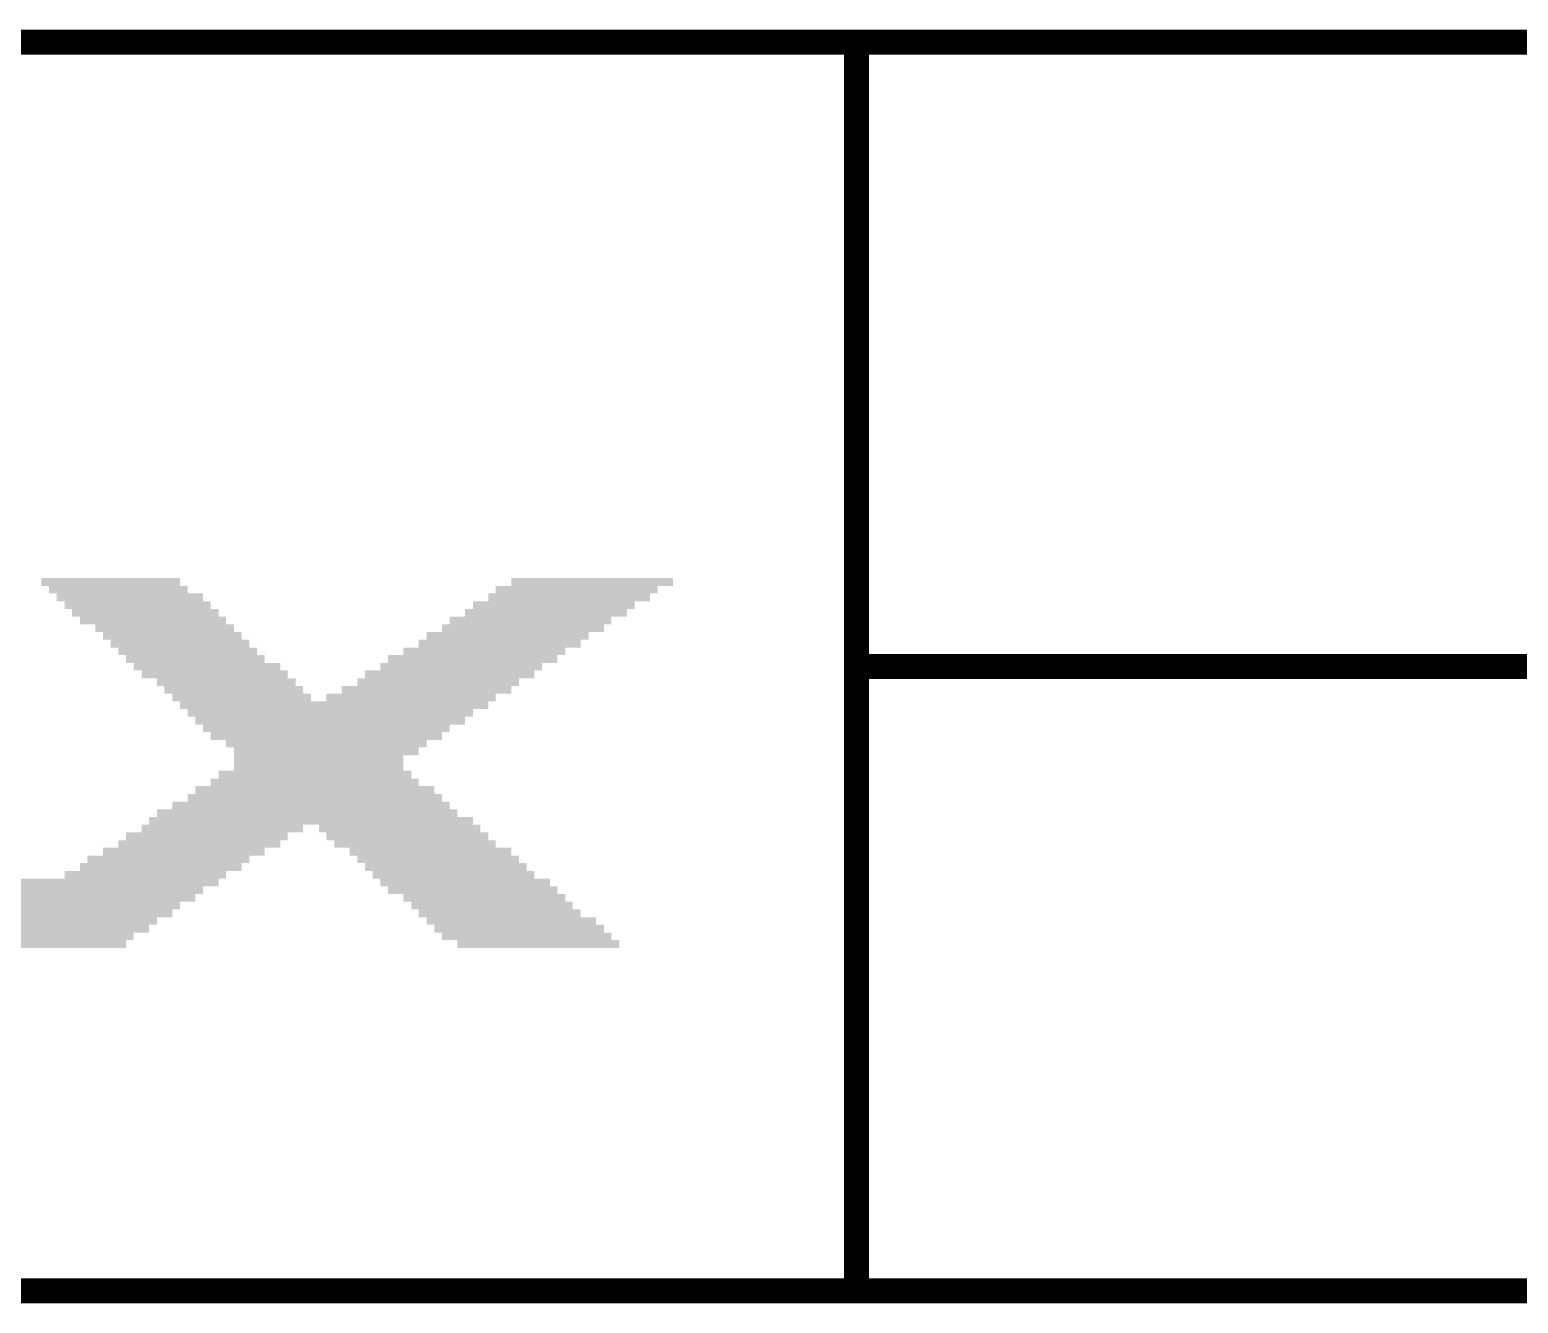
# Model space of a CAD drawing. Extents: x -0.1 to 57.1, y -0.1 to 42.5.
# Drawn here: x 17.433 to 21.606, y 38.965 to 42.535 of the extents above; entities that cross this region are included whole.
import ezdxf

# ---------------------------------------------------------------- set-up
doc = ezdxf.new("R2010")
doc.units = 0
doc.header["$MEASUREMENT"] = 0
doc.layers.get('0').update_dxf_attribs({"linetype": 'CONTINUOUS'})
doc.layers.add('02_ASSY1_GBR', color=7, linetype='CONTINUOUS')

# ---------------------------------------------------------------- blocks, each defined once
blk = doc.blocks.new('ROUND_6')
at = {"const_width": 0.035}
blk.add_lwpolyline([(-0.0175, 0, 1), (0.0175, 0, 1)], format="xyb", close=True, dxfattribs=at)

msp = doc.modelspace()

# ---------------------------------------------------------------- linework, layer by layer
at = {"layer": '02_ASSY1_GBR', "const_width": 0.07}
for points in [[(19.75, 42.5), (2.25, 42.5)], [(19.75, 42.5), (54.75, 42.5)], [(19.75, 42.5), (19.75, 39)], [(19.75, 40.75), (54.75, 40.75)], [(2.25, 39), (19.75, 39)], [(54.75, 39), (19.75, 39)]]:
    msp.add_lwpolyline(points, dxfattribs=at)
at = {"layer": '02_ASSY1_GBR'}
for points in [[(17.46502, 40.997946), (17.465054, 40.99798), (17.85398, 40.997946), (17.853946, 40.99798)], [(17.46502, 40.997926), (17.46502, 40.997946), (17.854, 40.997926), (17.85398, 40.997946)], [(17.46502, 40.976128), (17.46502, 40.997926), (17.85402, 40.976128), (17.854, 40.997926)], [(17.465054, 40.99798), (17.465074, 40.998), (17.853946, 40.99798), (17.465074, 40.998)], [(18.783, 40.976148), (18.783018, 40.997928), (19.23598, 40.976148), (19.236, 40.997928)], [(18.783018, 40.997928), (18.78302, 40.997946), (19.236, 40.997928), (19.235982, 40.997946)], [(18.78302, 40.997946), (18.783054, 40.99798), (19.235982, 40.997946), (19.235946, 40.99798)], [(18.783054, 40.99798), (18.783074, 40.998), (19.235946, 40.99798), (18.783074, 40.998)], [(17.46502, 40.976054), (17.46502, 40.976128), (17.854094, 40.976054), (17.85402, 40.976128)], [(17.465074, 40.976), (17.46502, 40.976054), (17.854148, 40.976), (17.854094, 40.976054)], [(17.485872, 40.97598), (17.485852, 40.976), (17.874946, 40.97598), (17.854148, 40.976)], [(17.485926, 40.975926), (17.485872, 40.97598), (17.875, 40.975926), (17.874946, 40.97598)], [(17.48598, 40.975872), (17.485926, 40.975926), (17.875002, 40.975872), (17.875, 40.975926)], [(17.486, 40.955128), (17.48598, 40.975872), (17.87502, 40.955128), (17.875002, 40.975872)], [(17.486, 40.955074), (17.486, 40.955128), (17.875074, 40.955074), (17.87502, 40.955128)], [(17.486054, 40.95502), (17.486, 40.955074), (17.875128, 40.95502), (17.875074, 40.955074)], [(17.507852, 40.955), (17.486054, 40.95502), (17.875148, 40.955), (17.875128, 40.95502)], [(17.507872, 40.95498), (17.507852, 40.955), (17.917946, 40.95498), (17.875148, 40.955)], [(17.507926, 40.954926), (17.507872, 40.95498), (17.918, 40.954926), (17.917946, 40.95498)], [(17.50798, 40.954872), (17.507926, 40.954926), (17.918002, 40.954872), (17.918, 40.954926)], [(17.508, 40.933128), (17.50798, 40.954872), (17.91802, 40.933128), (17.918002, 40.954872)], [(18.718, 40.933148), (18.718018, 40.954852), (19.17098, 40.933148), (19.171, 40.954852)], [(18.718018, 40.954852), (18.71802, 40.954946), (19.171, 40.954852), (19.171094, 40.954946)], [(18.71802, 40.954946), (18.718054, 40.95498), (19.171094, 40.954946), (19.171128, 40.95498)], [(18.718054, 40.95498), (18.718074, 40.955), (19.171128, 40.95498), (19.192926, 40.955)], [(18.718074, 40.955), (18.738872, 40.95502), (19.192926, 40.955), (19.192946, 40.95502)], [(18.738872, 40.95502), (18.738906, 40.955054), (19.192946, 40.95502), (19.19298, 40.955054)], [(18.738906, 40.955054), (18.739, 40.955148), (19.19298, 40.955054), (19.19298, 40.955148)], [(18.739, 40.955148), (18.739018, 40.975852), (19.19298, 40.955148), (19.193, 40.975852)], [(18.739018, 40.975852), (18.73902, 40.975946), (19.193, 40.975852), (19.193094, 40.975946)], [(18.73902, 40.975946), (18.739054, 40.97598), (19.193094, 40.975946), (19.193128, 40.97598)], [(18.739054, 40.97598), (18.739074, 40.976), (19.193128, 40.97598), (19.235926, 40.976)], [(18.739074, 40.976), (18.782872, 40.97602), (19.235926, 40.976), (19.235946, 40.97602)], [(18.782872, 40.97602), (18.782906, 40.976054), (19.235946, 40.97602), (19.23598, 40.976054)], [(18.782906, 40.976054), (18.783, 40.976148), (19.23598, 40.976054), (19.23598, 40.976148)], [(17.508, 40.933074), (17.508, 40.933128), (17.918074, 40.933074), (17.91802, 40.933128)], [(17.508054, 40.93302), (17.508, 40.933074), (17.918128, 40.93302), (17.918074, 40.933074)], [(17.529852, 40.933), (17.508054, 40.93302), (17.918148, 40.933), (17.918128, 40.93302)], [(17.529872, 40.93298), (17.529852, 40.933), (17.939946, 40.93298), (17.918148, 40.933)], [(17.529926, 40.932926), (17.529872, 40.93298), (17.94, 40.932926), (17.939946, 40.93298)], [(17.52998, 40.932872), (17.529926, 40.932926), (17.940002, 40.932872), (17.94, 40.932926)], [(17.53, 40.911128), (17.52998, 40.932872), (17.94002, 40.911128), (17.940002, 40.932872)], [(17.53, 40.911074), (17.53, 40.911128), (17.940074, 40.911074), (17.94002, 40.911128)], [(17.530054, 40.91102), (17.53, 40.911074), (17.940128, 40.91102), (17.940074, 40.911074)], [(17.550852, 40.911), (17.530054, 40.91102), (17.940148, 40.911), (17.940128, 40.91102)], [(17.550872, 40.91098), (17.550852, 40.911), (17.961946, 40.91098), (17.940148, 40.911)], [(17.550926, 40.910926), (17.550872, 40.91098), (17.962, 40.910926), (17.961946, 40.91098)], [(17.55098, 40.910872), (17.550926, 40.910926), (17.962002, 40.910872), (17.962, 40.910926)], [(17.551, 40.890128), (17.55098, 40.910872), (17.96202, 40.890128), (17.962002, 40.910872)], [(18.653, 40.890148), (18.653018, 40.910852), (19.10698, 40.890148), (19.107, 40.910852)], [(18.653018, 40.910852), (18.65302, 40.910946), (19.107, 40.910852), (19.107094, 40.910946)], [(18.65302, 40.910946), (18.653054, 40.91098), (19.107094, 40.910946), (19.107128, 40.91098)], [(18.653054, 40.91098), (18.653074, 40.911), (19.107128, 40.91098), (19.127926, 40.911)], [(18.653074, 40.911), (18.674872, 40.91102), (19.127926, 40.911), (19.127946, 40.91102)], [(18.674872, 40.91102), (18.674906, 40.911054), (19.127946, 40.91102), (19.12798, 40.911054)], [(18.674906, 40.911054), (18.675, 40.911148), (19.12798, 40.911054), (19.12798, 40.911148)], [(18.675, 40.911148), (18.675018, 40.932852), (19.12798, 40.911148), (19.128, 40.932852)], [(18.675018, 40.932852), (18.67502, 40.932946), (19.128, 40.932852), (19.128094, 40.932946)], [(18.67502, 40.932946), (18.675054, 40.93298), (19.128094, 40.932946), (19.128128, 40.93298)], [(18.675054, 40.93298), (18.675074, 40.933), (19.128128, 40.93298), (19.170926, 40.933)], [(18.675074, 40.933), (18.717872, 40.93302), (19.170926, 40.933), (19.170946, 40.93302)], [(18.717872, 40.93302), (18.717906, 40.933054), (19.170946, 40.93302), (19.17098, 40.933054)], [(18.717906, 40.933054), (18.718, 40.933148), (19.17098, 40.933054), (19.17098, 40.933148)], [(17.551, 40.890074), (17.551, 40.890128), (17.962074, 40.890074), (17.96202, 40.890128)], [(17.551054, 40.89002), (17.551, 40.890074), (17.962128, 40.89002), (17.962074, 40.890074)], [(17.572852, 40.89), (17.551054, 40.89002), (17.962148, 40.89), (17.962128, 40.89002)], [(17.572872, 40.88998), (17.572852, 40.89), (17.982946, 40.88998), (17.962148, 40.89)], [(17.572926, 40.889926), (17.572872, 40.88998), (17.983, 40.889926), (17.982946, 40.88998)], [(17.57298, 40.889872), (17.572926, 40.889926), (17.983002, 40.889872), (17.983, 40.889926)], [(17.573, 40.868128), (17.57298, 40.889872), (17.98302, 40.868128), (17.983002, 40.889872)], [(17.573, 40.868074), (17.573, 40.868128), (17.983074, 40.868074), (17.98302, 40.868128)], [(17.573054, 40.86802), (17.573, 40.868074), (17.983128, 40.86802), (17.983074, 40.868074)], [(17.615852, 40.868), (17.573054, 40.86802), (17.983148, 40.868), (17.983128, 40.86802)], [(17.615872, 40.86798), (17.615852, 40.868), (18.004946, 40.86798), (17.983148, 40.868)], [(17.615926, 40.867926), (17.615872, 40.86798), (18.005, 40.867926), (18.004946, 40.86798)], [(17.61598, 40.867872), (17.615926, 40.867926), (18.005002, 40.867872), (18.005, 40.867926)], [(17.616, 40.847128), (17.61598, 40.867872), (18.00502, 40.847128), (18.005002, 40.867872)], [(18.588, 40.847148), (18.588018, 40.867852), (19.04198, 40.847148), (19.042, 40.867852)], [(18.588018, 40.867852), (18.58802, 40.867946), (19.042, 40.867852), (19.042094, 40.867946)], [(18.58802, 40.867946), (18.588054, 40.86798), (19.042094, 40.867946), (19.042128, 40.86798)], [(18.588054, 40.86798), (18.588074, 40.868), (19.042128, 40.86798), (19.062926, 40.868)], [(18.588074, 40.868), (18.609872, 40.86802), (19.062926, 40.868), (19.062946, 40.86802)], [(18.609872, 40.86802), (18.609906, 40.868054), (19.062946, 40.86802), (19.06298, 40.868054)], [(18.609906, 40.868054), (18.61, 40.868148), (19.06298, 40.868054), (19.06298, 40.868148)], [(18.61, 40.868148), (18.610018, 40.889852), (19.06298, 40.868148), (19.063, 40.889852)], [(18.610018, 40.889852), (18.61002, 40.889946), (19.063, 40.889852), (19.063094, 40.889946)], [(18.61002, 40.889946), (18.610054, 40.88998), (19.063094, 40.889946), (19.063128, 40.88998)], [(18.610054, 40.88998), (18.610074, 40.89), (19.063128, 40.88998), (19.106926, 40.89)], [(18.610074, 40.89), (18.652872, 40.89002), (19.106926, 40.89), (19.106946, 40.89002)], [(18.652872, 40.89002), (18.652906, 40.890054), (19.106946, 40.89002), (19.10698, 40.890054)], [(18.652906, 40.890054), (18.653, 40.890148), (19.10698, 40.890054), (19.10698, 40.890148)], [(17.616, 40.847074), (17.616, 40.847128), (18.005074, 40.847074), (18.00502, 40.847128)], [(17.616054, 40.84702), (17.616, 40.847074), (18.005128, 40.84702), (18.005074, 40.847074)], [(17.637852, 40.847), (17.616054, 40.84702), (18.005148, 40.847), (18.005128, 40.84702)], [(17.637872, 40.84698), (17.637852, 40.847), (18.026946, 40.84698), (18.005148, 40.847)], [(17.637926, 40.846926), (17.637872, 40.84698), (18.027, 40.846926), (18.026946, 40.84698)], [(17.63798, 40.846872), (17.637926, 40.846926), (18.027002, 40.846872), (18.027, 40.846926)], [(17.638, 40.825128), (17.63798, 40.846872), (18.02702, 40.825128), (18.027002, 40.846872)], [(17.638, 40.825074), (17.638, 40.825128), (18.027074, 40.825074), (18.02702, 40.825128)], [(17.638054, 40.82502), (17.638, 40.825074), (18.027128, 40.82502), (18.027074, 40.825074)], [(17.658852, 40.825), (17.638054, 40.82502), (18.027148, 40.825), (18.027128, 40.82502)], [(17.658872, 40.82498), (17.658852, 40.825), (18.047946, 40.82498), (18.027148, 40.825)], [(17.658926, 40.824926), (17.658872, 40.82498), (18.048, 40.824926), (18.047946, 40.82498)], [(17.65898, 40.824872), (17.658926, 40.824926), (18.048002, 40.824872), (18.048, 40.824926)], [(17.659, 40.803128), (17.65898, 40.824872), (18.04802, 40.803128), (18.048002, 40.824872)], [(18.523, 40.803148), (18.523018, 40.824852), (18.97698, 40.803148), (18.977, 40.824852)], [(18.523018, 40.824852), (18.52302, 40.824946), (18.977, 40.824852), (18.977094, 40.824946)], [(18.52302, 40.824946), (18.523054, 40.82498), (18.977094, 40.824946), (18.977128, 40.82498)], [(18.523054, 40.82498), (18.523074, 40.825), (18.977128, 40.82498), (18.998926, 40.825)], [(18.523074, 40.825), (18.544872, 40.82502), (18.998926, 40.825), (18.998946, 40.82502)], [(18.544872, 40.82502), (18.544906, 40.825054), (18.998946, 40.82502), (18.99898, 40.825054)], [(18.544906, 40.825054), (18.545, 40.825148), (18.99898, 40.825054), (18.99898, 40.825148)], [(18.545, 40.825148), (18.545018, 40.846852), (18.99898, 40.825148), (18.999, 40.846852)], [(18.545018, 40.846852), (18.54502, 40.846946), (18.999, 40.846852), (18.999094, 40.846946)], [(18.54502, 40.846946), (18.545054, 40.84698), (18.999094, 40.846946), (18.999128, 40.84698)], [(18.545054, 40.84698), (18.545074, 40.847), (18.999128, 40.84698), (19.041926, 40.847)], [(18.545074, 40.847), (18.587872, 40.84702), (19.041926, 40.847), (19.041946, 40.84702)], [(18.587872, 40.84702), (18.587906, 40.847054), (19.041946, 40.84702), (19.04198, 40.847054)], [(18.587906, 40.847054), (18.588, 40.847148), (19.04198, 40.847054), (19.04198, 40.847148)], [(17.659, 40.803074), (17.659, 40.803128), (18.048074, 40.803074), (18.04802, 40.803128)], [(17.659054, 40.80302), (17.659, 40.803074), (18.048128, 40.80302), (18.048074, 40.803074)], [(17.680852, 40.803), (17.659054, 40.80302), (18.048148, 40.803), (18.048128, 40.80302)], [(17.680872, 40.80298), (17.680852, 40.803), (18.069946, 40.80298), (18.048148, 40.803)], [(17.680926, 40.802926), (17.680872, 40.80298), (18.07, 40.802926), (18.069946, 40.80298)], [(17.68098, 40.802872), (17.680926, 40.802926), (18.070002, 40.802872), (18.07, 40.802926)], [(17.681, 40.782128), (17.68098, 40.802872), (18.07002, 40.782128), (18.070002, 40.802872)], [(17.681, 40.782074), (17.681, 40.782128), (18.070074, 40.782074), (18.07002, 40.782128)], [(17.681054, 40.78202), (17.681, 40.782074), (18.070128, 40.78202), (18.070074, 40.782074)], [(17.701852, 40.782), (17.681054, 40.78202), (18.070148, 40.782), (18.070128, 40.78202)], [(17.701872, 40.78198), (17.701852, 40.782), (18.090946, 40.78198), (18.070148, 40.782)], [(17.701926, 40.781926), (17.701872, 40.78198), (18.091, 40.781926), (18.090946, 40.78198)], [(17.70198, 40.781872), (17.701926, 40.781926), (18.091002, 40.781872), (18.091, 40.781926)], [(17.702, 40.760128), (17.70198, 40.781872), (18.09102, 40.760128), (18.091002, 40.781872)], [(18.437, 40.760148), (18.437018, 40.781852), (18.91198, 40.760148), (18.912, 40.781852)], [(18.437018, 40.781852), (18.43702, 40.781946), (18.912, 40.781852), (18.912094, 40.781946)], [(18.43702, 40.781946), (18.437054, 40.78198), (18.912094, 40.781946), (18.912128, 40.78198)], [(18.437054, 40.78198), (18.437074, 40.782), (18.912128, 40.78198), (18.933926, 40.782)], [(18.437074, 40.782), (18.479872, 40.78202), (18.933926, 40.782), (18.933946, 40.78202)], [(18.479872, 40.78202), (18.479906, 40.782054), (18.933946, 40.78202), (18.93398, 40.782054)], [(18.479906, 40.782054), (18.48, 40.782148), (18.93398, 40.782054), (18.93398, 40.782148)], [(18.48, 40.782148), (18.480018, 40.802852), (18.93398, 40.782148), (18.934, 40.802852)], [(18.480018, 40.802852), (18.48002, 40.802946), (18.934, 40.802852), (18.934094, 40.802946)], [(18.48002, 40.802946), (18.480054, 40.80298), (18.934094, 40.802946), (18.934128, 40.80298)], [(18.480054, 40.80298), (18.480074, 40.803), (18.934128, 40.80298), (18.976926, 40.803)], [(18.480074, 40.803), (18.522872, 40.80302), (18.976926, 40.803), (18.976946, 40.80302)], [(18.522872, 40.80302), (18.522906, 40.803054), (18.976946, 40.80302), (18.97698, 40.803054)], [(18.522906, 40.803054), (18.523, 40.803148), (18.97698, 40.803054), (18.97698, 40.803148)], [(17.702, 40.760074), (17.702, 40.760128), (18.091074, 40.760074), (18.09102, 40.760128)], [(17.702054, 40.76002), (17.702, 40.760074), (18.091128, 40.76002), (18.091074, 40.760074)], [(17.723852, 40.76), (17.702054, 40.76002), (18.091148, 40.76), (18.091128, 40.76002)], [(17.723872, 40.75998), (17.723852, 40.76), (18.134946, 40.75998), (18.091148, 40.76)], [(17.723926, 40.759926), (17.723872, 40.75998), (18.135, 40.759926), (18.134946, 40.75998)], [(17.72398, 40.759872), (17.723926, 40.759926), (18.135002, 40.759872), (18.135, 40.759926)], [(17.724, 40.739128), (17.72398, 40.759872), (18.13502, 40.739128), (18.135002, 40.759872)], [(17.724, 40.739074), (17.724, 40.739128), (18.135074, 40.739074), (18.13502, 40.739128)], [(17.724054, 40.73902), (17.724, 40.739074), (18.135128, 40.73902), (18.135074, 40.739074)], [(17.745852, 40.739), (17.724054, 40.73902), (18.135148, 40.739), (18.135128, 40.73902)], [(17.745872, 40.73898), (17.745852, 40.739), (18.155946, 40.73898), (18.135148, 40.739)], [(17.745926, 40.738926), (17.745872, 40.73898), (18.156, 40.738926), (18.155946, 40.73898)], [(17.74598, 40.738872), (17.745926, 40.738926), (18.156002, 40.738872), (18.156, 40.738926)], [(17.746, 40.717128), (17.74598, 40.738872), (18.15602, 40.717128), (18.156002, 40.738872)], [(18.372, 40.717148), (18.372018, 40.738852), (18.84698, 40.717148), (18.847, 40.738852)], [(18.372018, 40.738852), (18.37202, 40.738946), (18.847, 40.738852), (18.847094, 40.738946)], [(18.37202, 40.738946), (18.372054, 40.73898), (18.847094, 40.738946), (18.847128, 40.73898)], [(18.372054, 40.73898), (18.372074, 40.739), (18.847128, 40.73898), (18.868926, 40.739)], [(18.372074, 40.739), (18.414872, 40.73902), (18.868926, 40.739), (18.868946, 40.73902)], [(18.414872, 40.73902), (18.414906, 40.739054), (18.868946, 40.73902), (18.86898, 40.739054)], [(18.414906, 40.739054), (18.415, 40.739148), (18.86898, 40.739054), (18.86898, 40.739148)], [(18.415, 40.739148), (18.415018, 40.759852), (18.86898, 40.739148), (18.869, 40.759852)], [(18.415018, 40.759852), (18.41502, 40.759946), (18.869, 40.759852), (18.869094, 40.759946)], [(18.41502, 40.759946), (18.415054, 40.75998), (18.869094, 40.759946), (18.869128, 40.75998)], [(18.415054, 40.75998), (18.415074, 40.76), (18.869128, 40.75998), (18.911926, 40.76)], [(18.415074, 40.76), (18.436872, 40.76002), (18.911926, 40.76), (18.911946, 40.76002)], [(18.436872, 40.76002), (18.436906, 40.760054), (18.911946, 40.76002), (18.91198, 40.760054)], [(18.436906, 40.760054), (18.437, 40.760148), (18.91198, 40.760054), (18.91198, 40.760148)], [(17.746, 40.717074), (17.746, 40.717128), (18.156074, 40.717074), (18.15602, 40.717128)], [(17.746054, 40.71702), (17.746, 40.717074), (18.156128, 40.71702), (18.156074, 40.717074)], [(17.788852, 40.717), (17.746054, 40.71702), (18.156148, 40.717), (18.156128, 40.71702)], [(17.788872, 40.71698), (17.788852, 40.717), (18.177946, 40.71698), (18.156148, 40.717)], [(17.788926, 40.716926), (17.788872, 40.71698), (18.178, 40.716926), (18.177946, 40.71698)], [(17.78898, 40.716872), (17.788926, 40.716926), (18.178002, 40.716872), (18.178, 40.716926)], [(17.789, 40.695128), (17.78898, 40.716872), (18.17802, 40.695128), (18.178002, 40.716872)], [(17.789, 40.695074), (17.789, 40.695128), (18.178074, 40.695074), (18.17802, 40.695128)], [(17.789054, 40.69502), (17.789, 40.695074), (18.178128, 40.69502), (18.178074, 40.695074)], [(17.809852, 40.695), (17.789054, 40.69502), (18.178148, 40.695), (18.178128, 40.69502)], [(17.809872, 40.69498), (17.809852, 40.695), (18.198946, 40.69498), (18.178148, 40.695)], [(17.809926, 40.694926), (17.809872, 40.69498), (18.199, 40.694926), (18.198946, 40.69498)], [(17.80998, 40.694872), (17.809926, 40.694926), (18.199002, 40.694872), (18.199, 40.694926)], [(17.81, 40.674128), (17.80998, 40.694872), (18.19902, 40.674128), (18.199002, 40.694872)], [(18.307, 40.674148), (18.307018, 40.694852), (18.78298, 40.674148), (18.783, 40.694852)], [(18.307018, 40.694852), (18.30702, 40.694946), (18.783, 40.694852), (18.783094, 40.694946)], [(18.30702, 40.694946), (18.307054, 40.69498), (18.783094, 40.694946), (18.783128, 40.69498)], [(18.307054, 40.69498), (18.307074, 40.695), (18.783128, 40.69498), (18.803926, 40.695)], [(18.307074, 40.695), (18.350872, 40.69502), (18.803926, 40.695), (18.803946, 40.69502)], [(18.350872, 40.69502), (18.350906, 40.695054), (18.803946, 40.69502), (18.80398, 40.695054)], [(18.350906, 40.695054), (18.351, 40.695148), (18.80398, 40.695054), (18.80398, 40.695148)], [(18.351, 40.695148), (18.351018, 40.716852), (18.80398, 40.695148), (18.804, 40.716852)], [(18.351018, 40.716852), (18.35102, 40.716946), (18.804, 40.716852), (18.804094, 40.716946)], [(18.35102, 40.716946), (18.351054, 40.71698), (18.804094, 40.716946), (18.804128, 40.71698)], [(18.351054, 40.71698), (18.351074, 40.717), (18.804128, 40.71698), (18.846926, 40.717)], [(18.351074, 40.717), (18.371872, 40.71702), (18.846926, 40.717), (18.846946, 40.71702)], [(18.371872, 40.71702), (18.371906, 40.717054), (18.846946, 40.71702), (18.84698, 40.717054)], [(18.371906, 40.717054), (18.372, 40.717148), (18.84698, 40.717054), (18.84698, 40.717148)], [(17.81, 40.674074), (17.81, 40.674128), (18.199074, 40.674074), (18.19902, 40.674128)], [(17.810054, 40.67402), (17.81, 40.674074), (18.199128, 40.67402), (18.199074, 40.674074)], [(17.831852, 40.674), (17.810054, 40.67402), (18.199148, 40.674), (18.199128, 40.67402)], [(17.831872, 40.67398), (17.831852, 40.674), (18.220946, 40.67398), (18.199148, 40.674)], [(17.831926, 40.673926), (17.831872, 40.67398), (18.221, 40.673926), (18.220946, 40.67398)], [(17.83198, 40.673872), (17.831926, 40.673926), (18.221002, 40.673872), (18.221, 40.673926)], [(17.832, 40.652128), (17.83198, 40.673872), (18.22102, 40.652128), (18.221002, 40.673872)], [(17.832, 40.652074), (17.832, 40.652128), (18.221074, 40.652074), (18.22102, 40.652128)], [(17.832054, 40.65202), (17.832, 40.652074), (18.221128, 40.65202), (18.221074, 40.652074)], [(17.853852, 40.652), (17.832054, 40.65202), (18.221148, 40.652), (18.221128, 40.65202)], [(17.853872, 40.65198), (17.853852, 40.652), (18.718128, 40.65198), (18.738926, 40.652)], [(17.85398, 40.651872), (17.853872, 40.65198), (18.71802, 40.651872), (18.718128, 40.65198)], [(17.853982, 40.651852), (17.85398, 40.651872), (18.718, 40.651852), (18.71802, 40.651872)], [(17.854, 40.631074), (17.853982, 40.651852), (18.71798, 40.631074), (18.718, 40.651852)], [(18.221148, 40.652), (18.263872, 40.65202), (18.738926, 40.652), (18.738946, 40.65202)], [(18.263872, 40.65202), (18.263906, 40.652054), (18.738946, 40.65202), (18.73898, 40.652054)], [(18.263906, 40.652054), (18.264, 40.652148), (18.73898, 40.652054), (18.73898, 40.652148)], [(18.264, 40.652148), (18.264018, 40.673852), (18.73898, 40.652148), (18.739, 40.673852)], [(18.264018, 40.673852), (18.26402, 40.673946), (18.739, 40.673852), (18.739094, 40.673946)], [(18.26402, 40.673946), (18.264054, 40.67398), (18.739094, 40.673946), (18.739128, 40.67398)], [(18.264054, 40.67398), (18.264074, 40.674), (18.739128, 40.67398), (18.782926, 40.674)], [(18.264074, 40.674), (18.306872, 40.67402), (18.782926, 40.674), (18.782946, 40.67402)], [(18.306872, 40.67402), (18.306906, 40.674054), (18.782946, 40.67402), (18.78298, 40.674054)], [(18.306906, 40.674054), (18.307, 40.674148), (18.78298, 40.674054), (18.78298, 40.674148)], [(17.85402, 40.631054), (17.854, 40.631074), (18.71798, 40.631054), (18.71798, 40.631074)], [(17.854054, 40.63102), (17.85402, 40.631054), (18.717946, 40.63102), (18.71798, 40.631054)], [(17.874852, 40.631), (17.854054, 40.63102), (18.717926, 40.631), (18.717946, 40.63102)], [(17.874872, 40.63098), (17.874852, 40.631), (18.675128, 40.63098), (18.717926, 40.631)], [(17.87498, 40.630872), (17.874872, 40.63098), (18.67502, 40.630872), (18.675128, 40.63098)], [(17.874982, 40.630852), (17.87498, 40.630872), (18.675, 40.630852), (18.67502, 40.630872)], [(17.875, 40.609074), (17.874982, 40.630852), (18.67498, 40.609074), (18.675, 40.630852)], [(17.87502, 40.609054), (17.875, 40.609074), (18.67498, 40.609054), (18.67498, 40.609074)], [(17.875054, 40.60902), (17.87502, 40.609054), (18.674946, 40.60902), (18.67498, 40.609054)], [(17.896852, 40.609), (17.875054, 40.60902), (18.674926, 40.609), (18.674946, 40.60902)], [(17.896872, 40.60898), (17.896852, 40.609), (18.653128, 40.60898), (18.674926, 40.609)], [(17.89698, 40.608872), (17.896872, 40.60898), (18.65302, 40.608872), (18.653128, 40.60898)], [(17.896982, 40.608852), (17.89698, 40.608872), (18.653, 40.608852), (18.65302, 40.608872)], [(17.897, 40.587074), (17.896982, 40.608852), (18.65298, 40.587074), (18.653, 40.608852)], [(17.89702, 40.587054), (17.897, 40.587074), (18.65298, 40.587054), (18.65298, 40.587074)], [(17.897054, 40.58702), (17.89702, 40.587054), (18.652946, 40.58702), (18.65298, 40.587054)], [(17.917852, 40.587), (17.897054, 40.58702), (18.652926, 40.587), (18.652946, 40.58702)], [(17.917872, 40.58698), (17.917852, 40.587), (18.610128, 40.58698), (18.652926, 40.587)], [(17.91798, 40.586872), (17.917872, 40.58698), (18.61002, 40.586872), (18.610128, 40.58698)], [(17.917982, 40.586852), (17.91798, 40.586872), (18.61, 40.586852), (18.61002, 40.586872)], [(17.918, 40.566074), (17.917982, 40.586852), (18.60998, 40.566074), (18.61, 40.586852)], [(17.91802, 40.566054), (17.918, 40.566074), (18.60998, 40.566054), (18.60998, 40.566074)], [(17.918054, 40.56602), (17.91802, 40.566054), (18.609946, 40.56602), (18.60998, 40.566054)], [(17.939852, 40.566), (17.918054, 40.56602), (18.609926, 40.566), (18.609946, 40.56602)], [(17.939872, 40.56598), (17.939852, 40.566), (18.588128, 40.56598), (18.609926, 40.566)], [(17.93998, 40.565872), (17.939872, 40.56598), (18.58802, 40.565872), (18.588128, 40.56598)], [(17.939982, 40.565852), (17.93998, 40.565872), (18.588, 40.565852), (18.58802, 40.565872)], [(17.94, 40.544074), (17.939982, 40.565852), (18.58798, 40.544074), (18.588, 40.565852)], [(17.94002, 40.544054), (17.94, 40.544074), (18.58798, 40.544054), (18.58798, 40.544074)], [(17.940054, 40.54402), (17.94002, 40.544054), (18.587946, 40.54402), (18.58798, 40.544054)], [(17.982852, 40.544), (17.940054, 40.54402), (18.587926, 40.544), (18.587946, 40.54402)], [(17.982872, 40.54398), (17.982852, 40.544), (18.545128, 40.54398), (18.587926, 40.544)], [(17.98298, 40.543872), (17.982872, 40.54398), (18.54502, 40.543872), (18.545128, 40.54398)], [(17.982982, 40.543852), (17.98298, 40.543872), (18.545, 40.543852), (18.54502, 40.543872)], [(17.983, 40.523074), (17.982982, 40.543852), (18.54498, 40.523074), (18.545, 40.543852)], [(17.98302, 40.523054), (17.983, 40.523074), (18.54498, 40.523054), (18.54498, 40.523074)], [(17.983054, 40.52302), (17.98302, 40.523054), (18.544946, 40.52302), (18.54498, 40.523054)], [(18.004852, 40.523), (17.983054, 40.52302), (18.544926, 40.523), (18.544946, 40.52302)], [(18.004872, 40.52298), (18.004852, 40.523), (18.523128, 40.52298), (18.544926, 40.523)], [(18.00498, 40.522872), (18.004872, 40.52298), (18.52302, 40.522872), (18.523128, 40.52298)], [(18.004982, 40.522852), (18.00498, 40.522872), (18.523, 40.522852), (18.52302, 40.522872)], [(18.004988, 40.501054), (18.004982, 40.522852), (18.52298, 40.501054), (18.523, 40.522852)], [(18.004988, 40.501), (18.004988, 40.501054), (18.522926, 40.501), (18.52298, 40.501054)], [(18.004988, 40.50098), (18.004988, 40.501), (18.480128, 40.50098), (18.522926, 40.501)], [(18.004988, 40.500852), (18.004988, 40.50098), (18.48, 40.500852), (18.480128, 40.50098)], [(18.005, 40.458148), (18.004988, 40.500852), (18.47998, 40.458148), (18.48, 40.500852)], [(17.962, 40.436148), (17.962018, 40.457926), (18.50202, 40.436148), (18.502, 40.457926)], [(17.962018, 40.457926), (17.96202, 40.457946), (18.502, 40.457926), (18.50198, 40.457946)], [(17.96202, 40.457946), (17.962054, 40.45798), (18.50198, 40.457946), (18.501946, 40.45798)], [(17.962054, 40.45798), (17.962074, 40.458), (18.501946, 40.45798), (18.480108, 40.458)], [(17.962074, 40.458), (18.004872, 40.45802), (18.480108, 40.458), (18.480088, 40.45802)], [(18.004872, 40.45802), (18.00498, 40.458128), (18.480088, 40.45802), (18.47998, 40.458128)], [(18.00498, 40.458128), (18.005, 40.458148), (18.47998, 40.458128), (18.47998, 40.458148)], [(17.897, 40.393148), (17.897018, 40.414926), (18.56702, 40.393148), (18.567, 40.414926)], [(17.897018, 40.414926), (17.89702, 40.414946), (18.567, 40.414926), (18.56698, 40.414946)], [(17.89702, 40.414946), (17.897054, 40.41498), (18.56698, 40.414946), (18.566946, 40.41498)], [(17.897054, 40.41498), (17.897074, 40.415), (18.566946, 40.41498), (18.523148, 40.415)], [(17.897074, 40.415), (17.939872, 40.41502), (18.523148, 40.415), (18.523128, 40.41502)], [(17.939872, 40.41502), (17.93998, 40.415128), (18.523128, 40.41502), (18.52302, 40.415128)], [(17.93998, 40.415128), (17.94, 40.415148), (18.52302, 40.415128), (18.52302, 40.415148)], [(17.94, 40.415148), (17.940018, 40.435926), (18.52302, 40.415148), (18.523, 40.435926)], [(17.940018, 40.435926), (17.94002, 40.435946), (18.523, 40.435926), (18.52298, 40.435946)], [(17.94002, 40.435946), (17.940054, 40.43598), (18.52298, 40.435946), (18.522946, 40.43598)], [(17.940054, 40.43598), (17.940074, 40.436), (18.522946, 40.43598), (18.502148, 40.436)], [(17.940074, 40.436), (17.961872, 40.43602), (18.502148, 40.436), (18.502128, 40.43602)], [(17.961872, 40.43602), (17.96198, 40.436128), (18.502128, 40.43602), (18.50202, 40.436128)], [(17.96198, 40.436128), (17.962, 40.436148), (18.50202, 40.436128), (18.50202, 40.436148)], [(17.832, 40.350148), (17.832018, 40.370926), (18.61002, 40.350148), (18.61, 40.370926)], [(17.832018, 40.370926), (17.83202, 40.370946), (18.61, 40.370926), (18.60998, 40.370946)], [(17.83202, 40.370946), (17.832054, 40.37098), (18.60998, 40.370946), (18.609946, 40.37098)], [(17.832054, 40.37098), (17.832074, 40.371), (18.609946, 40.37098), (18.588148, 40.371)], [(17.832074, 40.371), (17.874872, 40.37102), (18.588148, 40.371), (18.588128, 40.37102)], [(17.874872, 40.37102), (17.87498, 40.371128), (18.588128, 40.37102), (18.58802, 40.371128)], [(17.87498, 40.371128), (17.875, 40.371148), (18.58802, 40.371128), (18.58802, 40.371148)], [(17.875, 40.371148), (17.875018, 40.392926), (18.58802, 40.371148), (18.588, 40.392926)], [(17.875018, 40.392926), (17.87502, 40.392946), (18.588, 40.392926), (18.58798, 40.392946)], [(17.87502, 40.392946), (17.875054, 40.39298), (18.58798, 40.392946), (18.587946, 40.39298)], [(17.875054, 40.39298), (17.875074, 40.393), (18.587946, 40.39298), (18.567148, 40.393)], [(17.875074, 40.393), (17.896872, 40.39302), (18.567148, 40.393), (18.567128, 40.39302)], [(17.896872, 40.39302), (17.89698, 40.393128), (18.567128, 40.39302), (18.56702, 40.393128)], [(17.89698, 40.393128), (17.897, 40.393148), (18.56702, 40.393128), (18.56702, 40.393148)], [(17.767, 40.307148), (17.767018, 40.327926), (18.67502, 40.307148), (18.675, 40.327926)], [(17.767018, 40.327926), (17.76702, 40.327946), (18.675, 40.327926), (18.67498, 40.327946)], [(17.76702, 40.327946), (17.767054, 40.32798), (18.67498, 40.327946), (18.674946, 40.32798)], [(17.767054, 40.32798), (17.767074, 40.328), (18.674946, 40.32798), (18.631148, 40.328)], [(17.767074, 40.328), (17.788872, 40.32802), (18.631148, 40.328), (18.631128, 40.32802)], [(17.788872, 40.32802), (17.78898, 40.328128), (18.631128, 40.32802), (18.63102, 40.328128)], [(17.78898, 40.328128), (17.789, 40.328148), (18.63102, 40.328128), (18.63102, 40.328148)], [(17.789, 40.328148), (17.789018, 40.349926), (18.63102, 40.328148), (18.631, 40.349926)], [(17.789018, 40.349926), (17.78902, 40.349946), (18.631, 40.349926), (18.63098, 40.349946)], [(17.78902, 40.349946), (17.789054, 40.34998), (18.63098, 40.349946), (18.630946, 40.34998)], [(17.789054, 40.34998), (17.789074, 40.35), (18.630946, 40.34998), (18.610148, 40.35)], [(17.789074, 40.35), (17.831872, 40.35002), (18.610148, 40.35), (18.610128, 40.35002)], [(17.831872, 40.35002), (17.83198, 40.350128), (18.610128, 40.35002), (18.61002, 40.350128)], [(17.83198, 40.350128), (17.832, 40.350148), (18.61002, 40.350128), (18.61002, 40.350148)], [(17.702, 40.263148), (17.702018, 40.284852), (18.15598, 40.263148), (18.156, 40.284852)], [(17.702018, 40.284852), (17.70202, 40.284946), (18.156, 40.284852), (18.156094, 40.284946)], [(17.70202, 40.284946), (17.702054, 40.28498), (18.156094, 40.284946), (18.156128, 40.28498)], [(17.702054, 40.28498), (17.702074, 40.285), (18.156128, 40.28498), (18.198926, 40.285)], [(17.702074, 40.285), (17.745872, 40.28502), (18.198926, 40.285), (18.198946, 40.28502)], [(17.745872, 40.28502), (17.745906, 40.285054), (18.198946, 40.28502), (18.19898, 40.285054)], [(17.745906, 40.285054), (17.746, 40.285148), (18.19898, 40.285054), (18.19898, 40.285148)], [(17.746, 40.285148), (17.746018, 40.306852), (18.19898, 40.285148), (18.199, 40.306852)], [(17.746018, 40.306852), (17.74602, 40.306946), (18.199, 40.306852), (18.199094, 40.306946)], [(17.74602, 40.306946), (17.746054, 40.30698), (18.199094, 40.306946), (18.199128, 40.30698)], [(17.746054, 40.30698), (17.746074, 40.307), (18.199128, 40.30698), (18.242852, 40.307)], [(17.746074, 40.307), (17.766872, 40.30702), (18.675148, 40.307), (18.675128, 40.30702)], [(17.766872, 40.30702), (17.76698, 40.307128), (18.675128, 40.30702), (18.67502, 40.307128)], [(17.76698, 40.307128), (17.767, 40.307148), (18.67502, 40.307128), (18.67502, 40.307148)], [(18.242872, 40.30698), (18.242852, 40.307), (18.695946, 40.30698), (18.675148, 40.307)], [(18.242926, 40.306926), (18.242872, 40.30698), (18.696, 40.306926), (18.695946, 40.30698)], [(18.24298, 40.306872), (18.242926, 40.306926), (18.696002, 40.306872), (18.696, 40.306926)], [(18.243, 40.285128), (18.24298, 40.306872), (18.69602, 40.285128), (18.696002, 40.306872)], [(18.243, 40.285074), (18.243, 40.285128), (18.696074, 40.285074), (18.69602, 40.285128)], [(18.243054, 40.28502), (18.243, 40.285074), (18.696128, 40.28502), (18.696074, 40.285074)], [(18.263852, 40.285), (18.243054, 40.28502), (18.696148, 40.285), (18.696128, 40.28502)], [(18.263872, 40.28498), (18.263852, 40.285), (18.717946, 40.28498), (18.696148, 40.285)], [(18.263926, 40.284926), (18.263872, 40.28498), (18.718, 40.284926), (18.717946, 40.28498)], [(18.26398, 40.284872), (18.263926, 40.284926), (18.718002, 40.284872), (18.718, 40.284926)], [(18.264, 40.263128), (18.26398, 40.284872), (18.71802, 40.263128), (18.718002, 40.284872)], [(17.638, 40.220148), (17.638018, 40.241852), (18.09098, 40.220148), (18.091, 40.241852)], [(17.638018, 40.241852), (17.63802, 40.241946), (18.091, 40.241852), (18.091094, 40.241946)], [(17.63802, 40.241946), (17.638054, 40.24198), (18.091094, 40.241946), (18.091128, 40.24198)], [(17.638054, 40.24198), (17.638074, 40.242), (18.091128, 40.24198), (18.134926, 40.242)], [(17.638074, 40.242), (17.680872, 40.24202), (18.134926, 40.242), (18.134946, 40.24202)], [(17.680872, 40.24202), (17.680906, 40.242054), (18.134946, 40.24202), (18.13498, 40.242054)], [(17.680906, 40.242054), (17.681, 40.242148), (18.13498, 40.242054), (18.13498, 40.242148)], [(17.681, 40.242148), (17.681018, 40.262852), (18.13498, 40.242148), (18.135, 40.262852)], [(17.681018, 40.262852), (17.68102, 40.262946), (18.135, 40.262852), (18.135094, 40.262946)], [(17.68102, 40.262946), (17.681054, 40.26298), (18.135094, 40.262946), (18.135128, 40.26298)], [(17.681054, 40.26298), (17.681074, 40.263), (18.135128, 40.26298), (18.155926, 40.263)], [(17.681074, 40.263), (17.701872, 40.26302), (18.155926, 40.263), (18.155946, 40.26302)], [(17.701872, 40.26302), (17.701906, 40.263054), (18.155946, 40.26302), (18.15598, 40.263054)], [(17.701906, 40.263054), (17.702, 40.263148), (18.15598, 40.263054), (18.15598, 40.263148)], [(18.264, 40.263074), (18.264, 40.263128), (18.718074, 40.263074), (18.71802, 40.263128)], [(18.264054, 40.26302), (18.264, 40.263074), (18.718128, 40.26302), (18.718074, 40.263074)], [(18.285852, 40.263), (18.264054, 40.26302), (18.718148, 40.263), (18.718128, 40.26302)], [(18.285872, 40.26298), (18.285852, 40.263), (18.738946, 40.26298), (18.718148, 40.263)], [(18.285926, 40.262926), (18.285872, 40.26298), (18.739, 40.262926), (18.738946, 40.26298)], [(18.28598, 40.262872), (18.285926, 40.262926), (18.739002, 40.262872), (18.739, 40.262926)], [(18.286, 40.242128), (18.28598, 40.262872), (18.73902, 40.242128), (18.739002, 40.262872)], [(18.286, 40.242074), (18.286, 40.242128), (18.739074, 40.242074), (18.73902, 40.242128)], [(18.286054, 40.24202), (18.286, 40.242074), (18.739128, 40.24202), (18.739074, 40.242074)], [(18.328852, 40.242), (18.286054, 40.24202), (18.739148, 40.242), (18.739128, 40.24202)], [(18.328872, 40.24198), (18.328852, 40.242), (18.782946, 40.24198), (18.739148, 40.242)], [(18.328926, 40.241926), (18.328872, 40.24198), (18.783, 40.241926), (18.782946, 40.24198)], [(18.32898, 40.241872), (18.328926, 40.241926), (18.783002, 40.241872), (18.783, 40.241926)], [(18.329, 40.220128), (18.32898, 40.241872), (18.78302, 40.220128), (18.783002, 40.241872)], [(17.573, 40.177148), (17.573018, 40.198852), (18.02698, 40.177148), (18.027, 40.198852)], [(17.573018, 40.198852), (17.57302, 40.198946), (18.027, 40.198852), (18.027094, 40.198946)], [(17.57302, 40.198946), (17.573054, 40.19898), (18.027094, 40.198946), (18.027128, 40.19898)], [(17.573054, 40.19898), (17.573074, 40.199), (18.027128, 40.19898), (18.047926, 40.199)], [(17.573074, 40.199), (17.593872, 40.19902), (18.047926, 40.199), (18.047946, 40.19902)], [(17.593872, 40.19902), (17.593906, 40.199054), (18.047946, 40.19902), (18.04798, 40.199054)], [(17.593906, 40.199054), (17.594, 40.199148), (18.04798, 40.199054), (18.04798, 40.199148)], [(17.594, 40.199148), (17.594018, 40.219852), (18.04798, 40.199148), (18.048, 40.219852)], [(17.594018, 40.219852), (17.59402, 40.219946), (18.048, 40.219852), (18.048094, 40.219946)], [(17.59402, 40.219946), (17.594054, 40.21998), (18.048094, 40.219946), (18.048128, 40.21998)], [(17.594054, 40.21998), (17.594074, 40.22), (18.048128, 40.21998), (18.090926, 40.22)], [(17.594074, 40.22), (17.637872, 40.22002), (18.090926, 40.22), (18.090946, 40.22002)], [(17.637872, 40.22002), (17.637906, 40.220054), (18.090946, 40.22002), (18.09098, 40.220054)], [(17.637906, 40.220054), (17.638, 40.220148), (18.09098, 40.220054), (18.09098, 40.220148)], [(18.329, 40.220074), (18.329, 40.220128), (18.783074, 40.220074), (18.78302, 40.220128)], [(18.329054, 40.22002), (18.329, 40.220074), (18.783128, 40.22002), (18.783074, 40.220074)], [(18.350852, 40.22), (18.329054, 40.22002), (18.783148, 40.22), (18.783128, 40.22002)], [(18.350872, 40.21998), (18.350852, 40.22), (18.803946, 40.21998), (18.783148, 40.22)], [(18.350926, 40.219926), (18.350872, 40.21998), (18.804, 40.219926), (18.803946, 40.21998)], [(18.35098, 40.219872), (18.350926, 40.219926), (18.804002, 40.219872), (18.804, 40.219926)], [(18.351, 40.199128), (18.35098, 40.219872), (18.80402, 40.199128), (18.804002, 40.219872)], [(18.351, 40.199074), (18.351, 40.199128), (18.804074, 40.199074), (18.80402, 40.199128)], [(18.351054, 40.19902), (18.351, 40.199074), (18.804128, 40.19902), (18.804074, 40.199074)], [(18.371852, 40.199), (18.351054, 40.19902), (18.804148, 40.199), (18.804128, 40.19902)], [(18.371872, 40.19898), (18.371852, 40.199), (18.825946, 40.19898), (18.804148, 40.199)], [(18.371926, 40.198926), (18.371872, 40.19898), (18.826, 40.198926), (18.825946, 40.19898)], [(18.37198, 40.198872), (18.371926, 40.198926), (18.826002, 40.198872), (18.826, 40.198926)], [(18.372, 40.177128), (18.37198, 40.198872), (18.82602, 40.177128), (18.826002, 40.198872)], [(15.56402, 40.15498), (15.56402, 40.155), (17.962128, 40.15498), (17.982926, 40.155)], [(15.56402, 40.154852), (15.56402, 40.15498), (17.962, 40.154852), (17.962128, 40.15498)], [(15.56402, 40.134054), (15.56402, 40.154852), (17.96198, 40.134054), (17.962, 40.154852)], [(17.529892, 40.155), (17.529946, 40.155054), (17.982926, 40.155), (17.98298, 40.155054)], [(17.529946, 40.155054), (17.53002, 40.155128), (17.98298, 40.155054), (17.98298, 40.155128)], [(17.53002, 40.176946), (17.530054, 40.17698), (17.983094, 40.176946), (17.983128, 40.17698)], [(17.53002, 40.176852), (17.53002, 40.176946), (17.983, 40.176852), (17.983094, 40.176946)], [(17.53002, 40.155128), (17.53002, 40.176852), (17.98298, 40.155128), (17.983, 40.176852)], [(17.530054, 40.17698), (17.530074, 40.177), (17.983128, 40.17698), (18.026926, 40.177)], [(17.530074, 40.177), (17.572872, 40.17702), (18.026926, 40.177), (18.026946, 40.17702)], [(17.572872, 40.17702), (17.572906, 40.177054), (18.026946, 40.17702), (18.02698, 40.177054)], [(17.572906, 40.177054), (17.573, 40.177148), (18.02698, 40.177054), (18.02698, 40.177148)], [(18.372, 40.177074), (18.372, 40.177128), (18.826074, 40.177074), (18.82602, 40.177128)], [(18.372054, 40.17702), (18.372, 40.177074), (18.826128, 40.17702), (18.826074, 40.177074)], [(18.393852, 40.177), (18.372054, 40.17702), (18.826148, 40.177), (18.826128, 40.17702)], [(18.393872, 40.17698), (18.393852, 40.177), (18.846946, 40.17698), (18.826148, 40.177)], [(18.393926, 40.176926), (18.393872, 40.17698), (18.847, 40.176926), (18.846946, 40.17698)], [(18.39398, 40.176872), (18.393926, 40.176926), (18.847002, 40.176872), (18.847, 40.176926)], [(18.394, 40.155128), (18.39398, 40.176872), (18.84702, 40.155128), (18.847002, 40.176872)], [(18.394, 40.155074), (18.394, 40.155128), (18.847074, 40.155074), (18.84702, 40.155128)], [(18.394054, 40.15502), (18.394, 40.155074), (18.847128, 40.15502), (18.847074, 40.155074)], [(18.414852, 40.155), (18.394054, 40.15502), (18.847148, 40.155), (18.847128, 40.15502)], [(18.414872, 40.15498), (18.414852, 40.155), (18.890946, 40.15498), (18.847148, 40.155)], [(18.414926, 40.154926), (18.414872, 40.15498), (18.891, 40.154926), (18.890946, 40.15498)], [(18.41498, 40.154872), (18.414926, 40.154926), (18.891002, 40.154872), (18.891, 40.154926)], [(18.415, 40.134128), (18.41498, 40.154872), (18.89102, 40.134128), (18.891002, 40.154872)], [(15.564074, 40.134), (15.56402, 40.134054), (17.961926, 40.134), (17.96198, 40.134054)], [(15.584872, 40.13398), (15.584852, 40.134), (17.918128, 40.13398), (17.961926, 40.134)], [(15.58498, 40.133872), (15.584872, 40.13398), (17.91802, 40.133872), (17.918128, 40.13398)], [(15.584982, 40.133852), (15.58498, 40.133872), (17.918, 40.133852), (17.91802, 40.133872)], [(15.584992, 40.112054), (15.584982, 40.133852), (17.91798, 40.112054), (17.918, 40.133852)], [(15.584992, 40.112), (15.584992, 40.112054), (17.917926, 40.112), (17.91798, 40.112054)], [(15.584992, 40.11198), (15.584992, 40.112), (17.897128, 40.11198), (17.917926, 40.112)], [(15.584992, 40.111852), (15.584992, 40.11198), (17.897, 40.111852), (17.897128, 40.11198)], [(15.585, 40.091074), (15.584992, 40.111852), (17.89698, 40.091074), (17.897, 40.111852)], [(18.415, 40.134074), (18.415, 40.134128), (18.891074, 40.134074), (18.89102, 40.134128)], [(18.415054, 40.13402), (18.415, 40.134074), (18.891128, 40.13402), (18.891074, 40.134074)], [(18.436852, 40.134), (18.415054, 40.13402), (18.891148, 40.134), (18.891128, 40.13402)], [(18.436872, 40.13398), (18.436852, 40.134), (18.911946, 40.13398), (18.891148, 40.134)], [(18.436926, 40.133926), (18.436872, 40.13398), (18.912, 40.133926), (18.911946, 40.13398)], [(18.43698, 40.133872), (18.436926, 40.133926), (18.912002, 40.133872), (18.912, 40.133926)], [(18.437, 40.112128), (18.43698, 40.133872), (18.91202, 40.112128), (18.912002, 40.133872)], [(18.437, 40.112074), (18.437, 40.112128), (18.912074, 40.112074), (18.91202, 40.112128)], [(18.437054, 40.11202), (18.437, 40.112074), (18.912128, 40.11202), (18.912074, 40.112074)], [(18.479852, 40.112), (18.437054, 40.11202), (18.912148, 40.112), (18.912128, 40.11202)], [(18.479872, 40.11198), (18.479852, 40.112), (18.933946, 40.11198), (18.912148, 40.112)], [(18.479926, 40.111926), (18.479872, 40.11198), (18.934, 40.111926), (18.933946, 40.11198)], [(18.47998, 40.111872), (18.479926, 40.111926), (18.934002, 40.111872), (18.934, 40.111926)], [(18.48, 40.091128), (18.47998, 40.111872), (18.93402, 40.091128), (18.934002, 40.111872)], [(15.58502, 40.091054), (15.585, 40.091074), (17.89698, 40.091054), (17.89698, 40.091074)], [(15.585054, 40.09102), (15.58502, 40.091054), (17.896946, 40.09102), (17.89698, 40.091054)], [(15.606852, 40.091), (15.585054, 40.09102), (17.896926, 40.091), (17.896946, 40.09102)], [(15.606872, 40.09098), (15.606852, 40.091), (17.854128, 40.09098), (17.896926, 40.091)], [(15.60698, 40.090872), (15.606872, 40.09098), (17.85402, 40.090872), (17.854128, 40.09098)], [(15.606982, 40.090852), (15.60698, 40.090872), (17.854, 40.090852), (17.85402, 40.090872)], [(15.607, 40.069074), (15.606982, 40.090852), (17.85398, 40.069074), (17.854, 40.090852)], [(15.60702, 40.069054), (15.607, 40.069074), (17.85398, 40.069054), (17.85398, 40.069074)], [(15.607054, 40.06902), (15.60702, 40.069054), (17.853946, 40.06902), (17.85398, 40.069054)], [(15.628852, 40.069), (15.607054, 40.06902), (17.853926, 40.069), (17.853946, 40.06902)], [(15.628872, 40.06898), (15.628852, 40.069), (17.832128, 40.06898), (17.853926, 40.069)], [(15.62898, 40.068872), (15.628872, 40.06898), (17.83202, 40.068872), (17.832128, 40.06898)], [(15.628982, 40.068852), (15.62898, 40.068872), (17.832, 40.068852), (17.83202, 40.068872)], [(15.629, 40.047074), (15.628982, 40.068852), (17.83198, 40.047074), (17.832, 40.068852)], [(18.48, 40.091074), (18.48, 40.091128), (18.934074, 40.091074), (18.93402, 40.091128)], [(18.480054, 40.09102), (18.48, 40.091074), (18.934128, 40.09102), (18.934074, 40.091074)], [(18.501852, 40.091), (18.480054, 40.09102), (18.934148, 40.091), (18.934128, 40.09102)], [(18.501872, 40.09098), (18.501852, 40.091), (18.954946, 40.09098), (18.934148, 40.091)], [(18.501926, 40.090926), (18.501872, 40.09098), (18.955, 40.090926), (18.954946, 40.09098)], [(18.50198, 40.090872), (18.501926, 40.090926), (18.955002, 40.090872), (18.955, 40.090926)], [(18.502, 40.069128), (18.50198, 40.090872), (18.95502, 40.069128), (18.955002, 40.090872)], [(18.502, 40.069074), (18.502, 40.069128), (18.955074, 40.069074), (18.95502, 40.069128)], [(18.502054, 40.06902), (18.502, 40.069074), (18.955128, 40.06902), (18.955074, 40.069074)], [(18.522852, 40.069), (18.502054, 40.06902), (18.955148, 40.069), (18.955128, 40.06902)], [(18.522872, 40.06898), (18.522852, 40.069), (18.976946, 40.06898), (18.955148, 40.069)], [(18.522926, 40.068926), (18.522872, 40.06898), (18.977, 40.068926), (18.976946, 40.06898)], [(18.52298, 40.068872), (18.522926, 40.068926), (18.977002, 40.068872), (18.977, 40.068926)], [(18.523, 40.047128), (18.52298, 40.068872), (18.97702, 40.047128), (18.977002, 40.068872)], [(15.62902, 40.047054), (15.629, 40.047074), (17.83198, 40.047054), (17.83198, 40.047074)], [(15.629054, 40.04702), (15.62902, 40.047054), (17.831946, 40.04702), (17.83198, 40.047054)], [(15.649852, 40.047), (15.629054, 40.04702), (17.831926, 40.047), (17.831946, 40.04702)], [(15.649872, 40.04698), (15.649852, 40.047), (17.789128, 40.04698), (17.831926, 40.047)], [(15.64998, 40.046872), (15.649872, 40.04698), (17.78902, 40.046872), (17.789128, 40.04698)], [(15.649982, 40.046852), (15.64998, 40.046872), (17.789, 40.046852), (17.78902, 40.046872)], [(15.65, 40.026074), (15.649982, 40.046852), (17.78898, 40.026074), (17.789, 40.046852)], [(15.65002, 40.026054), (15.65, 40.026074), (17.78898, 40.026054), (17.78898, 40.026074)], [(15.650054, 40.02602), (15.65002, 40.026054), (17.788946, 40.02602), (17.78898, 40.026054)], [(15.714852, 40.026), (15.650054, 40.02602), (17.788926, 40.026), (17.788946, 40.02602)], [(15.714872, 40.02598), (15.714852, 40.026), (17.767128, 40.02598), (17.788926, 40.026)], [(15.71498, 40.025872), (15.714872, 40.02598), (17.76702, 40.025872), (17.767128, 40.02598)], [(15.714982, 40.025852), (15.71498, 40.025872), (17.767, 40.025852), (17.76702, 40.025872)], [(15.715, 40.004074), (15.714982, 40.025852), (17.76698, 40.004074), (17.767, 40.025852)], [(18.523, 40.047074), (18.523, 40.047128), (18.977074, 40.047074), (18.97702, 40.047128)], [(18.523054, 40.04702), (18.523, 40.047074), (18.977128, 40.04702), (18.977074, 40.047074)], [(18.544852, 40.047), (18.523054, 40.04702), (18.977148, 40.047), (18.977128, 40.04702)], [(18.544872, 40.04698), (18.544852, 40.047), (19.019946, 40.04698), (18.977148, 40.047)], [(18.544926, 40.046926), (18.544872, 40.04698), (19.02, 40.046926), (19.019946, 40.04698)], [(18.54498, 40.046872), (18.544926, 40.046926), (19.020002, 40.046872), (19.02, 40.046926)], [(18.545, 40.026128), (18.54498, 40.046872), (19.02002, 40.026128), (19.020002, 40.046872)], [(18.545, 40.026074), (18.545, 40.026128), (19.020074, 40.026074), (19.02002, 40.026128)], [(18.545054, 40.02602), (18.545, 40.026074), (19.020128, 40.02602), (19.020074, 40.026074)], [(18.566852, 40.026), (18.545054, 40.02602), (19.020148, 40.026), (19.020128, 40.02602)], [(18.566872, 40.02598), (18.566852, 40.026), (19.041946, 40.02598), (19.020148, 40.026)], [(18.566926, 40.025926), (18.566872, 40.02598), (19.042, 40.025926), (19.041946, 40.02598)], [(18.56698, 40.025872), (18.566926, 40.025926), (19.042002, 40.025872), (19.042, 40.025926)], [(18.567, 40.004128), (18.56698, 40.025872), (19.04202, 40.004128), (19.042002, 40.025872)], [(15.71502, 40.004054), (15.715, 40.004074), (17.76698, 40.004054), (17.76698, 40.004074)], [(15.715054, 40.00402), (15.71502, 40.004054), (17.766946, 40.00402), (17.76698, 40.004054)], [(15.779852, 40.004), (15.715054, 40.00402), (17.766926, 40.004), (17.766946, 40.00402)], [(15.779872, 40.00398), (15.779852, 40.004), (17.724128, 40.00398), (17.766926, 40.004)], [(15.77998, 40.003872), (15.779872, 40.00398), (17.72402, 40.003872), (17.724128, 40.00398)], [(15.779982, 40.003852), (15.77998, 40.003872), (17.724, 40.003852), (17.72402, 40.003872)], [(15.78, 39.983074), (15.779982, 40.003852), (17.72398, 39.983074), (17.724, 40.003852)], [(15.78002, 39.983054), (15.78, 39.983074), (17.72398, 39.983054), (17.72398, 39.983074)], [(15.780054, 39.98302), (15.78002, 39.983054), (17.723946, 39.98302), (17.72398, 39.983054)], [(15.930852, 39.983), (15.780054, 39.98302), (17.723926, 39.983), (17.723946, 39.98302)], [(15.930872, 39.98298), (15.930852, 39.983), (17.702128, 39.98298), (17.723926, 39.983)], [(15.93098, 39.982872), (15.930872, 39.98298), (17.70202, 39.982872), (17.702128, 39.98298)], [(15.930982, 39.982852), (15.93098, 39.982872), (17.702, 39.982852), (17.70202, 39.982872)], [(15.931, 39.961074), (15.930982, 39.982852), (17.70198, 39.961074), (17.702, 39.982852)], [(18.567, 40.004074), (18.567, 40.004128), (19.042074, 40.004074), (19.04202, 40.004128)], [(18.567054, 40.00402), (18.567, 40.004074), (19.042128, 40.00402), (19.042074, 40.004074)], [(18.587852, 40.004), (18.567054, 40.00402), (19.042148, 40.004), (19.042128, 40.00402)], [(18.587872, 40.00398), (18.587852, 40.004), (19.062946, 40.00398), (19.042148, 40.004)], [(18.587926, 40.003926), (18.587872, 40.00398), (19.063, 40.003926), (19.062946, 40.00398)], [(18.58798, 40.003872), (18.587926, 40.003926), (19.063002, 40.003872), (19.063, 40.003926)], [(18.588, 39.983128), (18.58798, 40.003872), (19.06302, 39.983128), (19.063002, 40.003872)], [(18.588, 39.983074), (18.588, 39.983128), (19.063074, 39.983074), (19.06302, 39.983128)], [(18.588054, 39.98302), (18.588, 39.983074), (19.063128, 39.98302), (19.063074, 39.983074)], [(18.630852, 39.983), (18.588054, 39.98302), (19.063148, 39.983), (19.063128, 39.98302)], [(18.630872, 39.98298), (18.630852, 39.983), (19.084946, 39.98298), (19.063148, 39.983)], [(18.630924, 39.982928), (18.630872, 39.98298), (19.085, 39.982928), (19.084946, 39.98298)], [(18.63098, 39.982872), (18.630924, 39.982928), (19.084998, 39.982872), (19.085, 39.982928)], [(18.631, 39.961074), (18.63098, 39.982872), (19.08498, 39.961074), (19.084998, 39.982872)], [(15.93102, 39.961054), (15.931, 39.961074), (17.70198, 39.961054), (17.70198, 39.961074)], [(15.931054, 39.96102), (15.93102, 39.961054), (17.701946, 39.96102), (17.70198, 39.961054)], [(17.701926, 39.961), (15.931054, 39.96102), (17.701926, 39.961), (17.701946, 39.96102)], [(18.63102, 39.961054), (18.631, 39.961074), (19.08498, 39.961054), (19.08498, 39.961074)], [(18.631054, 39.96102), (18.63102, 39.961054), (19.084946, 39.96102), (19.08498, 39.961054)], [(19.084926, 39.961), (18.631054, 39.96102), (19.084926, 39.961), (19.084946, 39.96102)]]:
    msp.add_solid(points, dxfattribs=at)

# ---------------------------------------------------------------- block references
for p in [(19.75, 42.5), (19.75, 42.5), (19.75, 42.5), (19.75, 40.75), (19.75, 39), (19.75, 39), (19.75, 39)]:
    msp.add_blockref('ROUND_6', p, dxfattribs=at)

doc.saveas('drawing.dxf')
